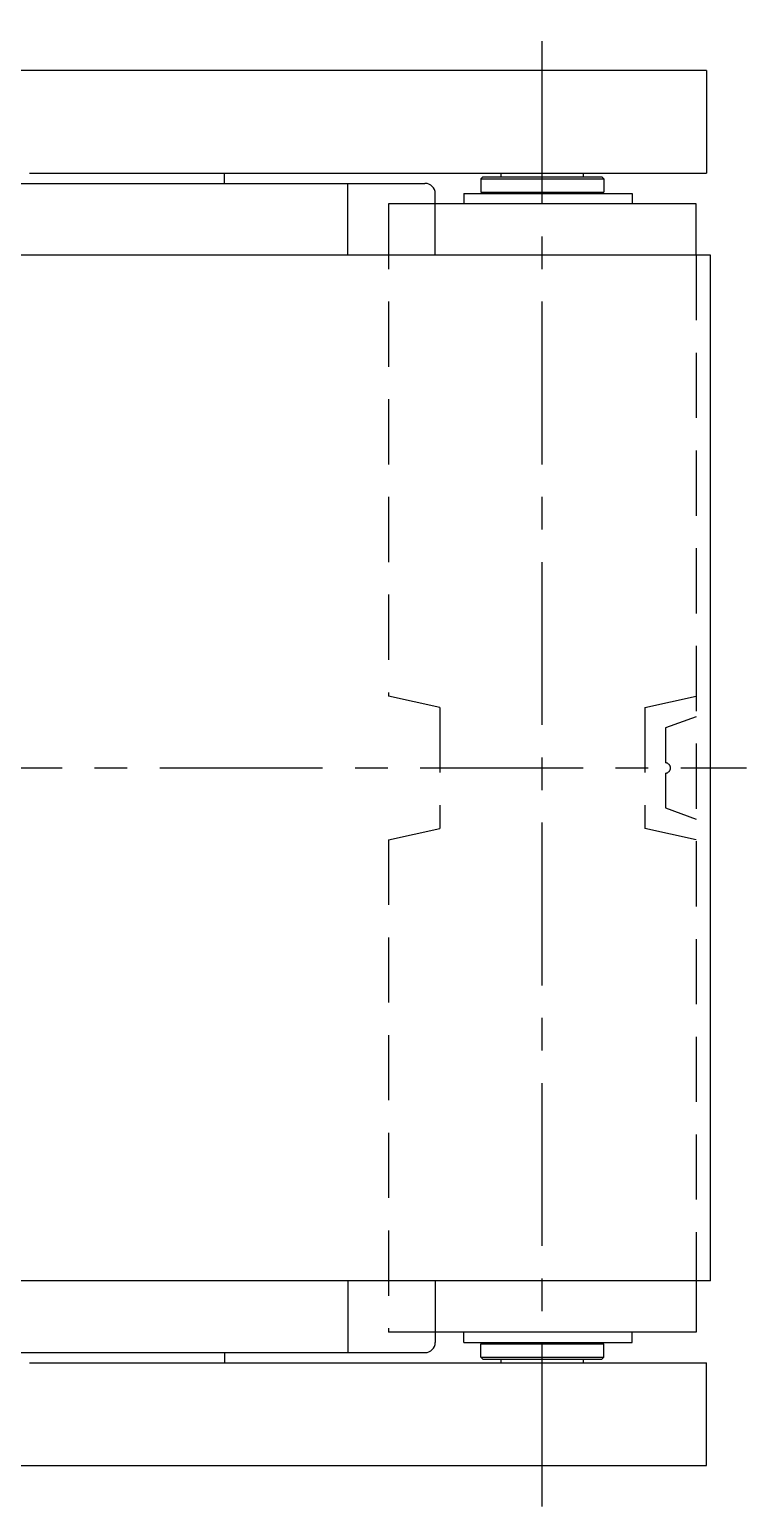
# Model space of a CAD drawing. Extents: x -2 to 1146, y -10 to 679.
# Drawn here: x 853.5 to 923.4, y 483.9 to 627.9 of the extents above; entities that cross this region are included whole.
import ezdxf

# ---------------------------------------------------------------- set-up
doc = ezdxf.new("R2010")
doc.units = 0
doc.header["$LTSCALE"] = 0.5
doc.linetypes.add('CENTER', pattern=[50.8, 31.75, -6.35, 6.35, -6.35])
doc.linetypes.add('DASHED', pattern=[19.05, 12.7, -6.35])
for name, color, linetype in [('MSM_CENTER', 1, 'CENTER'), ('MSM_CONTINUOUS', 7, 'CONTINUOUS'), ('MSM_DASHED', 4, 'DASHED')]:
    doc.layers.add(name, color=color, linetype=linetype)

msp = doc.modelspace()

# ---------------------------------------------------------------- linework, layer by layer
at = {"layer": 'MSM_CENTER'}
for p, q in [((903.52, 483.86), (903.52, 627.86)), ((383.62, 555.86), (923.42, 555.86))]:
    msp.add_line(p, q, dxfattribs=at)
at = {"layer": 'MSM_CONTINUOUS'}
for p, q in [((919.52, 623.86), (385.52, 623.86)), ((919.52, 623.86), (919.52, 613.86)), ((853.52, 613.86), (919.52, 613.86)), ((872.52, 612.86), (872.52, 613.86)), ((897.72, 613.51), (897.52, 613.31)), ((897.72, 613.51), (909.32, 613.51)), ((899.52, 613.51), (899.52, 613.86)), ((907.52, 613.51), (907.52, 613.86)), ((909.32, 613.51), (909.52, 613.31)), ((909.32, 613.51), (909.52, 613.31)), ((653.52, 612.86), (892.08, 612.86)), ((884.57, 605.86), (884.57, 612.86)), ((897.52, 613.31), (909.52, 613.31)), ((897.52, 613.31), (897.52, 612.01)), ((897.52, 612.01), (909.52, 612.01)), ((897.77, 612.01), (897.77, 611.86)), ((909.27, 612.01), (909.27, 611.86)), ((909.52, 613.31), (909.52, 612.01)), ((893.08, 605.86), (893.08, 611.86)), ((918.52, 610.86), (893.08, 610.86)), ((895.87, 611.86), (912.27, 611.86)), ((895.87, 611.86), (895.87, 610.86)), ((912.27, 611.86), (912.27, 610.86)), ((918.52, 605.86), (918.52, 610.86)), ((919.92, 605.86), (653.52, 605.86)), ((919.92, 505.86), (919.92, 605.86)), ((919.92, 505.86), (558.32, 505.86)), ((884.57, 505.86), (884.57, 498.86)), ((893.08, 505.86), (893.08, 499.86)), ((918.52, 505.86), (918.52, 500.86)), ((918.52, 500.86), (893.08, 500.86)), ((895.87, 499.86), (895.87, 500.86)), ((895.87, 499.86), (912.27, 499.86)), ((897.52, 499.71), (909.52, 499.71)), ((897.52, 498.41), (897.52, 499.71)), ((897.77, 499.71), (897.77, 499.86)), ((909.27, 499.71), (909.27, 499.86)), ((909.52, 498.41), (909.52, 499.71)), ((912.27, 499.86), (912.27, 500.86)), ((414.97, 498.86), (892.08, 498.86)), ((872.52, 498.86), (872.52, 497.86)), ((897.52, 498.41), (909.52, 498.41)), ((897.72, 498.21), (897.52, 498.41)), ((909.32, 498.21), (909.52, 498.41)), ((853.52, 497.86), (919.52, 497.86)), ((897.72, 498.21), (909.32, 498.21)), ((899.52, 497.86), (899.52, 498.21)), ((907.52, 497.86), (907.52, 498.21)), ((919.52, 487.86), (919.52, 497.86)), ((389.52, 487.86), (919.52, 487.86))]:
    msp.add_line(p, q, dxfattribs=at)
for centre, start, end in [((892.08, 611.86), 0, 90), ((892.08, 499.86), 270, 0)]:
    msp.add_arc(centre, 1, start, end, dxfattribs=at)
at = {"layer": 'MSM_DASHED'}
for p, q in [((893.08, 610.86), (888.52, 610.86)), ((888.52, 610.86), (888.52, 562.86)), ((918.52, 605.86), (918.52, 505.86)), ((893.52, 561.76), (888.52, 562.86)), ((893.52, 561.76), (893.52, 549.96)), ((913.52, 561.76), (918.52, 562.86)), ((913.52, 561.76), (913.52, 549.96)), ((918.52, 560.86), (915.52, 559.76)), ((915.52, 559.76), (915.52, 556.36)), ((915.52, 555.36), (915.52, 551.96)), ((915.52, 551.96), (918.52, 550.86)), ((888.52, 548.86), (893.52, 549.96)), ((888.52, 548.86), (888.52, 500.86)), ((918.52, 548.86), (913.52, 549.96)), ((893.08, 500.86), (888.52, 500.86))]:
    msp.add_line(p, q, dxfattribs=at)
msp.add_arc((915.52, 555.86), 0.5, 270, 90, dxfattribs=at)

doc.saveas('drawing.dxf')
